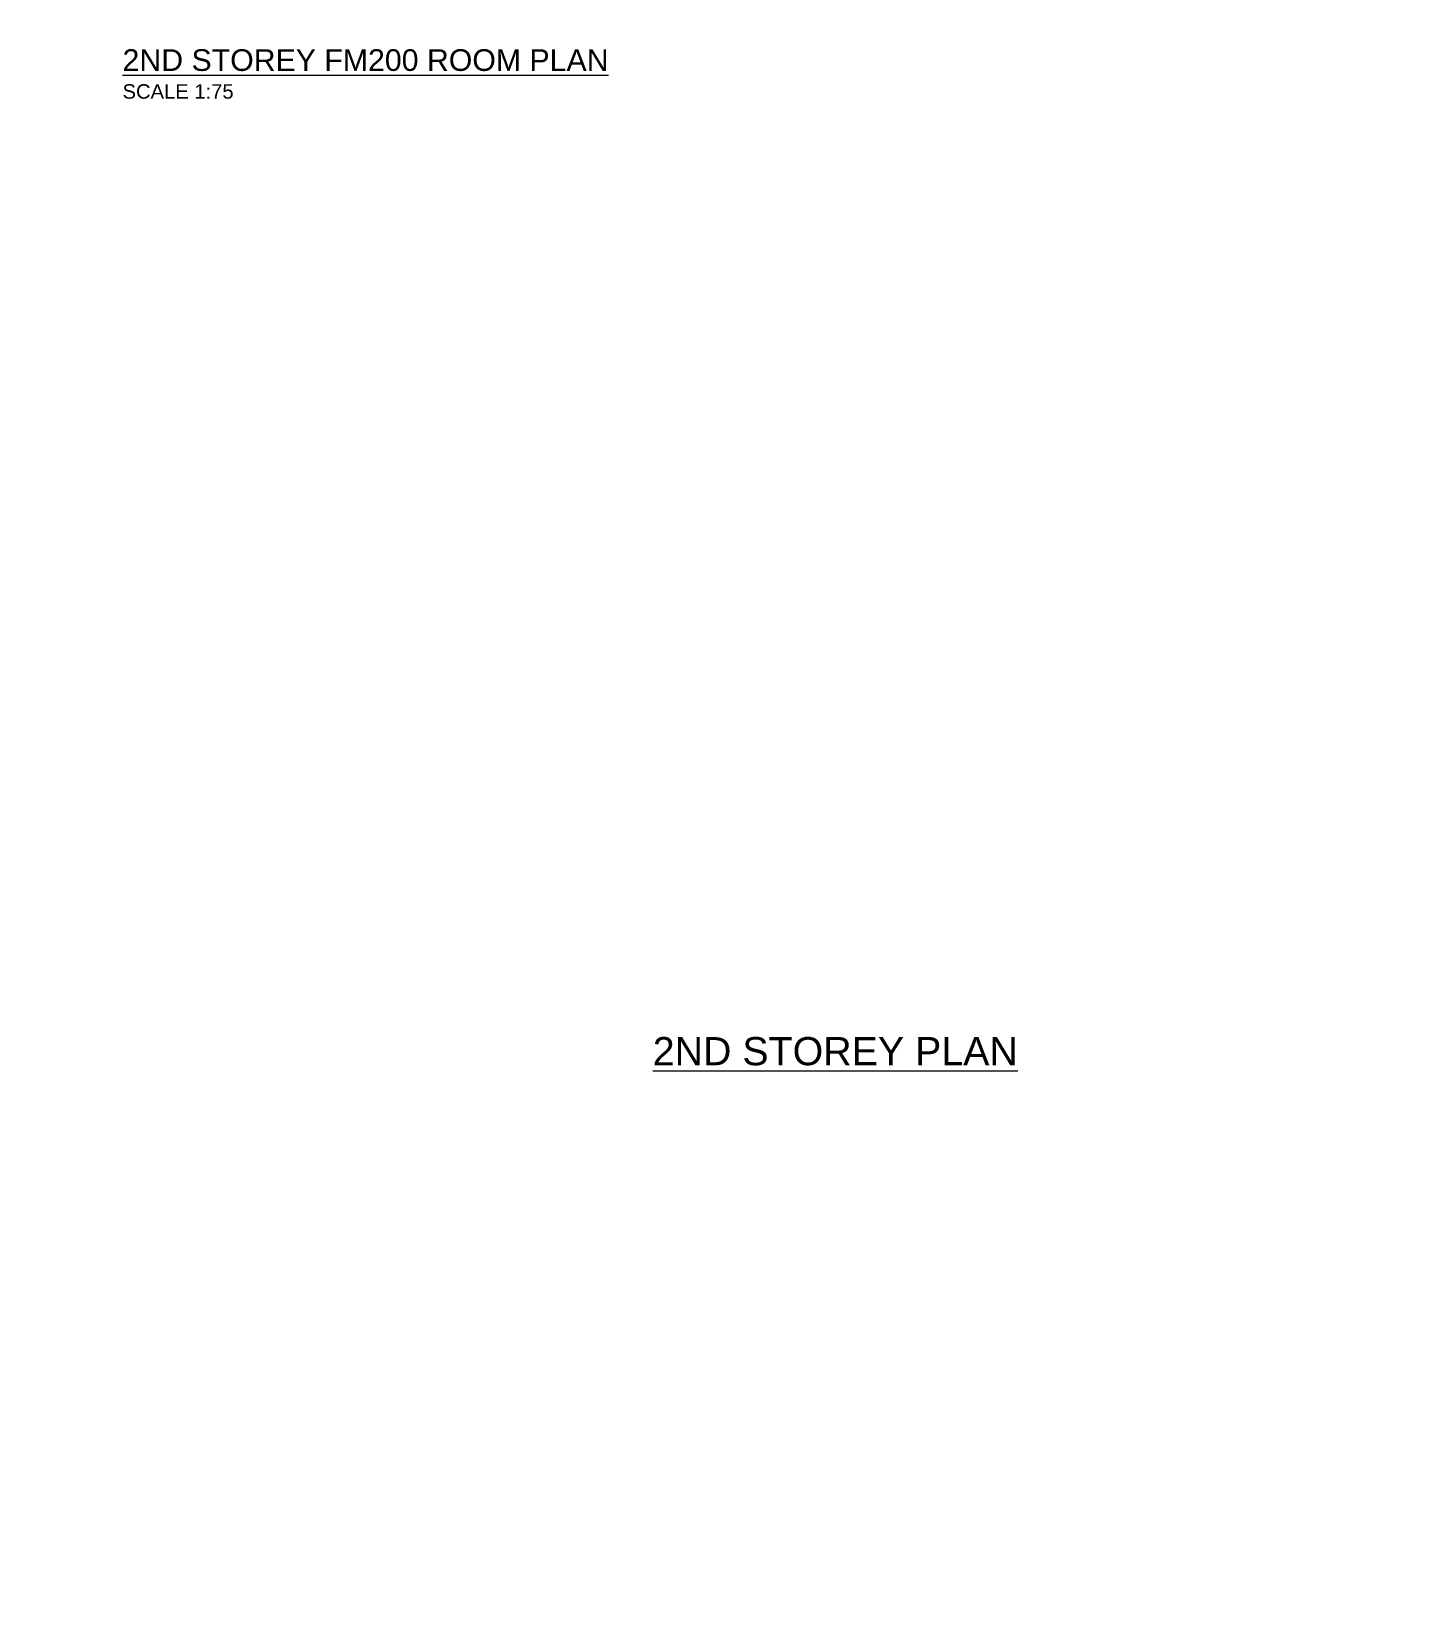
# Model space of a CAD drawing. Header units: millimetres. Extents: x -20146070 to 165023, y -3349561 to 35447.
# Drawn here: x -299211 to -251230, y -104270 to -49737 of the extents above; entities that cross this region are included whole.
import ezdxf
from ezdxf import colors
from ezdxf.entities.mleader import LeaderData, LeaderLine
from ezdxf.math import Vec2, Vec3

# ---------------------------------------------------------------- set-up
doc = ezdxf.new("R2010")
doc.units = ezdxf.units.MM
doc.header["$LTSCALE"] = 50
doc.linetypes.add('CONTINOUS', pattern=[0])
for name, color, linetype in [('BLK 2 - 1ST  2ND STOREY PLAN 031023$0$1599_DB_A_BLK2_HQ_R21-2ND STOREY 20230517--$0$A-_WALL----_H-1', 8, 'Continuous'), ('M_FIREALAM-_E-', 10, 'Continuous'), ('M_FM 200 Cylinder', 1, 'Continuous')]:
    doc.layers.add(name, color=color, linetype=linetype)
doc.styles.add('RomanS', font='romans__.ttf', dxfattribs={"width": 0.75, "height": 40})

# ---------------------------------------------------------------- blocks, each defined once
blk = doc.blocks.new('SMOKE_FC')
at = {"color": 7, "linetype": 'CONTINOUS'}
ml = blk.add_multileader_mtext('Standard', dxfattribs=at)
ml.set_content('{\\fArial|b0|i0|c0|p34;S}', color=7, style='RomanS')
ml.set_leader_properties(color=10)
ml.build(insert=Vec2(0, 0))
ml.multileader.update_dxf_attribs({"dogleg_length": 3.34, "arrow_head_size": 138, "scale": 50})
ctx = ml.context
ctx.base_point, ctx.scale, ctx.char_height, ctx.arrow_head_size, ctx.landing_gap_size, ctx.plane_origin = Vec3(10040043, 1663040), 50, 207.31, 138, 138, Vec3(10036641, 1659231)
notes = []
notes.append((ctx, [(0, (0, 0, 0), (0, 0), (1, 0), 1, [])]))
ctx.mtext.insert, ctx.mtext.flow_direction = Vec3(10040181, 1663145), 5
for ctx, leaders in notes:
    for number, flags, end, landing, length, lines in leaders:
        leader = LeaderData()
        leader.index, (leader.has_last_leader_line, leader.has_dogleg_vector, leader.attachment_direction) = number, flags
        leader.last_leader_point, leader.dogleg_vector, leader.dogleg_length = Vec3(end), Vec3(landing), length
        for number, points, colour, breaks in lines:
            line = LeaderLine()
            line.index, line.vertices, line.color, line.breaks = number, Vec3.list(points), colors.encode_raw_color(colour), breaks
            leader.lines.append(line)
        ctx.leaders.append(leader)
blk = doc.blocks.new('SMOKE')
at = {"color": 7, "linetype": 'CONTINOUS'}
ml = blk.add_multileader_mtext('Standard', dxfattribs=at)
ml.set_content('{\\fArial|b0|i0|c0|p34;S}', color=7, style='RomanS')
ml.set_leader_properties(color=10)
ml.build(insert=Vec2(0, 0))
ml.multileader.update_dxf_attribs({"dogleg_length": 3.34, "arrow_head_size": 171, "scale": 50})
ctx = ml.context
ctx.base_point, ctx.scale, ctx.char_height, ctx.arrow_head_size, ctx.landing_gap_size, ctx.plane_origin = Vec3(10040459, 1663039), 50, 256.67, 171, 171, Vec3(10036247, 1658323)
notes = []
notes.append((ctx, [(0, (0, 0, 0), (0, 0), (1, 0), 1, [])]))
ctx.mtext.insert, ctx.mtext.flow_direction = Vec3(10040630, 1663170), 5
for ctx, leaders in notes:
    for number, flags, end, landing, length, lines in leaders:
        leader = LeaderData()
        leader.index, (leader.has_last_leader_line, leader.has_dogleg_vector, leader.attachment_direction) = number, flags
        leader.last_leader_point, leader.dogleg_vector, leader.dogleg_length = Vec3(end), Vec3(landing), length
        for number, points, colour, breaks in lines:
            line = LeaderLine()
            line.index, line.vertices, line.color, line.breaks = number, Vec3.list(points), colors.encode_raw_color(colour), breaks
            leader.lines.append(line)
        ctx.leaders.append(leader)

msp = doc.modelspace()

# ---------------------------------------------------------------- hatches: boundary and pattern name
at = {"layer": 'BLK 2 - 1ST  2ND STOREY PLAN 031023$0$1599_DB_A_BLK2_HQ_R21-2ND STOREY 20230517--$0$A-_WALL----_H-1'}
h = msp.add_hatch(dxfattribs=at)
h.set_pattern_fill('FP_3', color=256, style=0, pattern_type=2)
h.set_pattern_definition([(0, (-271507.42, -2e-08), (1016, 254), [83.82, -678.18, 83.82, -678.18, -4064]), (0, (-271507.42, -2e-08), (1016, 254), [-1524, 83.82, -1440.18, 83.82, -678.18, -1778]), (0, (-271507.42, -2e-08), (1016, 254), [-3810, 83.82, -424.18, 83.82, -1186.18]), (120, (-271126.42, 127), (-727.9705, 752.8818), [83.82, -678.18, 83.82, -678.18, -4064]), (120, (-271126.42, 127), (-727.9705, 752.8818), [-1524, 83.82, -1440.18, 83.82, -678.18, -1778]), (120, (-271126.42, 127), (-727.9705, 752.8818), [-3810, 83.82, -424.18, 83.82, -1186.18]), (240, (-270999.42, 635), (-288.0295, -1006.8818), [83.82, -678.18, 83.82, -678.18, -4064]), (240, (-270999.42, 635), (-288.0295, -1006.8818), [-1524, 83.82, -1440.18, 83.82, -678.18, -1778]), (240, (-270999.42, 635), (-288.0295, -1006.8818), [-3810, 83.82, -424.18, 83.82, -1186.18])])
h.paths.add_polyline_path([(-279331.7, -50208), (-279211.7, -50208), (-279211.7, -49841.3), (-279331.7, -49841.3), (-279331.7, -49861.3), (-279336.7, -49861.3), (-279336.7, -50188), (-279331.7, -50188)], flags=0)

# ---------------------------------------------------------------- block references
at = {"layer": 'M_FIREALAM-_E-'}
for name, p, xscale, yscale, zscale in [('SMOKE', (-12842896.3, -2136319.2), 1.28, 1.28, 1.28), ('SMOKE', (-12837356.5, -2137100.4), 1.28, 1.28, 1.28), ('SMOKE', (-12842882.2, -2139119.2), 1.28, 1.28, 1.28), ('SMOKE', (-12837356.5, -2141062.9), 1.28, 1.28, 1.28), ('SMOKE', (-12844197.6, -2141531.7), 1.28, 1.28, 1.28), ('SMOKE', (-12841946.4, -2141531.7), 1.28, 1.28, 1.28), ('SMOKE', (-10273997.7, -1718610.1), 1.024, 1.024, 1.024), ('SMOKE', (-10272498.3, -1718640.4), 1.024, 1.024, 1.024), ('SMOKE', (-13016264.7, -2148128.1), 1.28, 1.28, 1.28), ('SMOKE', (-20146070.2, -3348204.7), 2, 2, 2), ('SMOKE_FC', (-20145143.2, -3349560.7), 2, 2, 2), ('SMOKE', (-12920157, -2170487), 1.28, 1.28, 1.28), ('SMOKE_FC', (-13141575.8, -2170993.9), 1.28, 1.28, 1.28), ('SMOKE', (-13136534.4, -2170956.6), 1.28, 1.28, 1.28), ('SMOKE', (-12915444.5, -2171268.2), 1.28, 1.28, 1.28), ('SMOKE', (-13142169.1, -2171999.7), 1.28, 1.28, 1.28), ('SMOKE_FC', (-13135941.1, -2171962.4), 1.28, 1.28, 1.28), ('SMOKE', (-12920157, -2172887), 1.28, 1.28, 1.28), ('SMOKE_FC', (-12903730.2, -2172847.6), 1.28, 1.28, 1.28), ('SMOKE', (-12898688.7, -2172810.3), 1.28, 1.28, 1.28), ('SMOKE', (-12904323.5, -2173653.5), 1.28, 1.28, 1.28), ('SMOKE_FC', (-12898095.5, -2173616.2), 1.28, 1.28, 1.28), ('SMOKE', (-12915444.5, -2175230.7), 1.28, 1.28, 1.28), ('SMOKE', (-12920566.1, -2175737), 1.28, 1.28, 1.28), ('SMOKE', (-12919747.9, -2178835.4), 1.28, 1.28, 1.28)]:
    msp.add_blockref(name, p, dxfattribs=dict(at, xscale=xscale, yscale=yscale, zscale=zscale))

# ---------------------------------------------------------------- texts
at = {"layer": 'M_FM 200 Cylinder', "color": 0, "lineweight": -3, "ltscale": 300, "attachment_point": 1}
for s, insert, char_height in [('{\\fArial|b0|i0|c0|p34;\\L2ND STOREY FM200 ROOM PLAN}', (-296058.6, -50349.6), 750), ('{\\fArial|b0|i0|c0|p34;SCALE 1:75}', (-296058.6, -51559.6), 500), ('{\\fArial|b0|i0|c0|p34;\\L2ND STOREY PLAN}', (-277704.6, -84531.3), 974.99)]:
    msp.add_mtext_dynamic_manual_height_columns(s, width=20654.231, gutter_width=6964.2, heights=[0], dxfattribs=dict(at, insert=insert, char_height=char_height))

doc.saveas('drawing.dxf')
